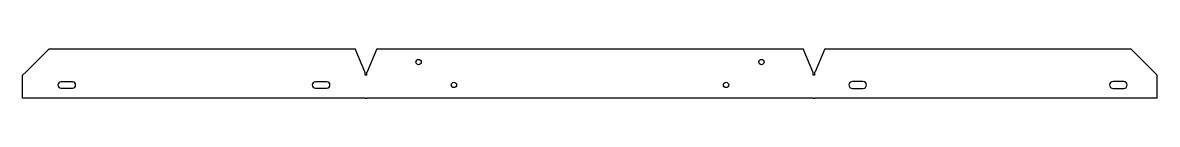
# Model space of a CAD drawing. Header units: millimetres. Extents: x -320 to 967, y 170 to 226.
import ezdxf

# ---------------------------------------------------------------- set-up
doc = ezdxf.new("R2010")
doc.units = ezdxf.units.MM
doc.layers.add('CANTONEIRA_ANGUL', color=7, linetype='Continuous')
doc.layers.add('Default', color=7, linetype='Continuous')

# ---------------------------------------------------------------- blocks, each defined once
blk = doc.blocks.new('SE')
at = {"layer": 'CANTONEIRA_ANGUL', "color": 7, "linetype": 'Continuous'}
for p, q in [((-289.6, 225.6), (-315.6, 199.6)), ((-289.6, 225.6), (57.6, 225.6)), ((68.4, 199.6), (57.6, 225.6)), ((82, 225.6), (71.2, 199.6)), ((82, 225.6), (565.4, 225.6)), ((576.2, 199.6), (565.4, 225.6)), ((589.8, 225.6), (579, 199.6)), ((589.8, 225.6), (936.9, 225.6)), ((962.9, 199.6), (936.9, 225.6)), ((-319.6, 169.6), (-319.6, 195.6)), ((68.8, 195.6), (68.8, 199)), ((70.8, 195.6), (68.8, 195.6)), ((70.8, 195.6), (70.8, 199)), ((576.6, 195.6), (576.6, 199)), ((578.6, 195.6), (576.6, 195.6)), ((578.6, 195.6), (578.6, 199)), ((966.9, 169.6), (966.9, 195.6)), ((-263.1, 188.1), (-276.1, 188.1)), ((-276.1, 181.1), (-263.1, 181.1)), ((25.3, 188.1), (12.3, 188.1)), ((12.3, 181.1), (25.3, 181.1)), ((633.2, 188.6), (621.2, 188.6)), ((621.2, 180.6), (633.2, 180.6)), ((928.8, 188.6), (916.8, 188.6)), ((916.8, 180.6), (928.8, 180.6)), ((68.8, 169.6), (-319.6, 169.6)), ((68.8, 169.6), (70.8, 169.6)), ((576.6, 169.6), (70.8, 169.6)), ((576.6, 169.6), (578.6, 169.6)), ((966.9, 169.6), (578.6, 169.6))]:
    blk.add_line(p, q, dxfattribs=at)
for centre in [(129.3, 210.6), (518.1, 210.6), (169.4, 184.6), (478, 184.6)]:
    blk.add_circle(centre, 3, dxfattribs=at)
for centre, radius, start, end in [((-276.1, 184.6), 3.5, 90, 270), ((-263.1, 184.6), 3.5, 270, 90), ((12.3, 184.6), 3.5, 90, 270), ((25.3, 184.6), 3.5, 270, 90), ((621.2, 184.6), 4, 90, 270), ((633.2, 184.6), 4, 270, 90), ((916.8, 184.6), 4, 90, 270), ((928.8, 184.6), 4, 270, 90)]:
    blk.add_arc(centre, radius, start, end, dxfattribs=at)
for points in [[(68.8, 199), (68.6, 199.2), (68.5, 199.4), (68.4, 199.6)], [(71.2, 199.6), (71.1, 199.4), (70.9, 199.2), (70.8, 199)], [(576.6, 199), (576.5, 199.2), (576.3, 199.4), (576.2, 199.6)], [(579, 199.6), (578.9, 199.4), (578.7, 199.2), (578.6, 199)]]:
    blk.add_open_spline(points, degree=3, dxfattribs=at)

msp = doc.modelspace()

# ---------------------------------------------------------------- linework, layer by layer
at = {"layer": 'Default', "color": 7, "linetype": 'Continuous'}
for p, q in [((-315.6, 199.6), (-319.6, 195.6)), ((962.9, 199.6), (966.9, 195.6))]:
    msp.add_line(p, q, dxfattribs=at)

# ---------------------------------------------------------------- block references
at = {"layer": 'Default'}
msp.add_blockref('SE', (0, 0), dxfattribs=at)

doc.saveas('drawing.dxf')
